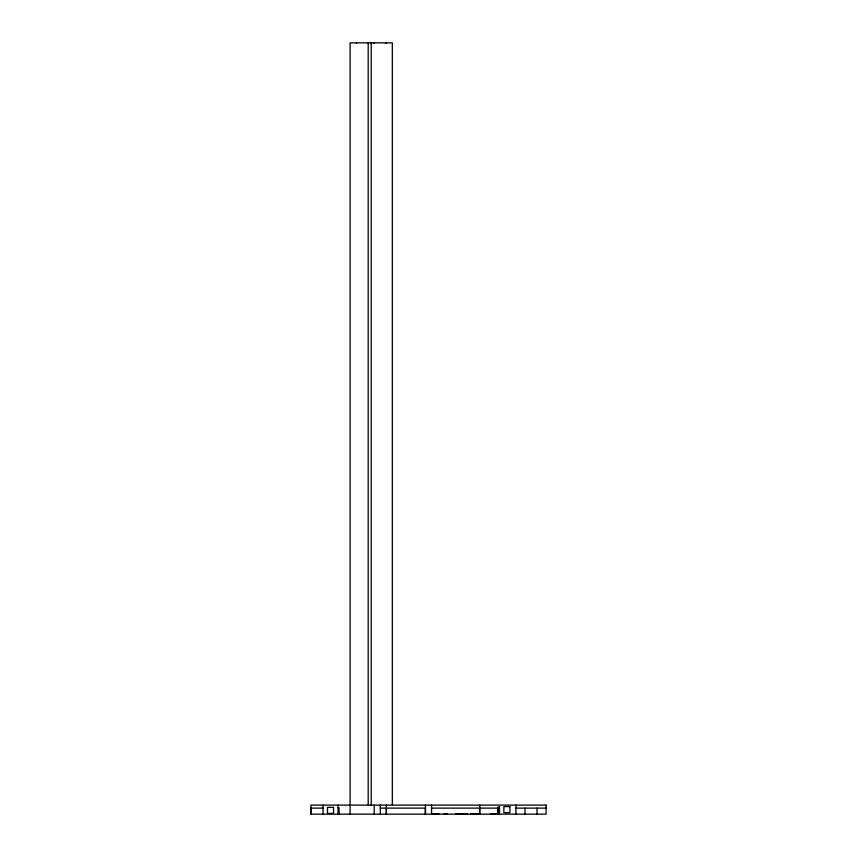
<?xml version="1.0" encoding="UTF-8"?>
<svg xmlns="http://www.w3.org/2000/svg" width="857" height="857" viewBox="0 0 857 857"><rect width="100%" height="100%" fill="white"/><g stroke="black" fill="none" stroke-linecap="round" stroke-linejoin="round"><path stroke-width="1.29" d="M338.044 807.744L339.083 807.744L339.083 813.775L338.044 813.775M323.068 808.119L311.005 808.119L311.005 814.15M380.347 808.119L425.297 808.119L425.297 814.15M431.607 808.119L497.842 808.119L497.842 814.15M515.935 808.119L546.091 808.119M434.628 813.775L437.638 813.775M444.044 813.775L447.065 813.775M455.635 813.775L467.697 813.775M470.9 813.775L479.47 813.775M490.408 813.775L498.881 813.775M432.924 813.957L438.955 813.957M537.039 808.119L537.039 814.15M524.987 808.119L524.987 814.15M515.935 805.109L515.935 814.15M479.759 805.109L479.759 814.15M479.663 808.119L479.663 814.15M479.192 813.582L479.192 814.15M476.181 813.582L476.181 814.15M431.51 805.109L431.607 814.15M425.49 805.109L425.49 814.15M392.324 804.777L392.324 42.85L350.106 42.85L350.106 804.777M386.378 808.119L386.378 814.15L386.293 805.109M385.907 42.85L385.907 43.418M380.262 805.109L380.347 814.15M374.23 42.85L374.23 43.418M374.23 805.109L374.23 814.15M371.21 42.85L371.21 805.441M368.199 42.85L368.199 804.777M356.512 42.85L356.512 43.418M350.106 805.109L350.106 814.15M338.044 805.109L338.044 814.15M322.971 805.109L323.068 814.15M546.091 805.109L310.909 805.109L310.909 814.15L546.091 814.15L546.091 805.109M509.904 806.608L503.873 806.608L503.873 812.64L509.904 812.64L509.904 806.608M499.545 806.994L498.035 806.994L498.035 813.014L499.545 813.014L499.545 806.994M333.523 807.369L327.492 807.369L327.492 813.4L333.523 813.4L333.523 807.369"/></g></svg>
